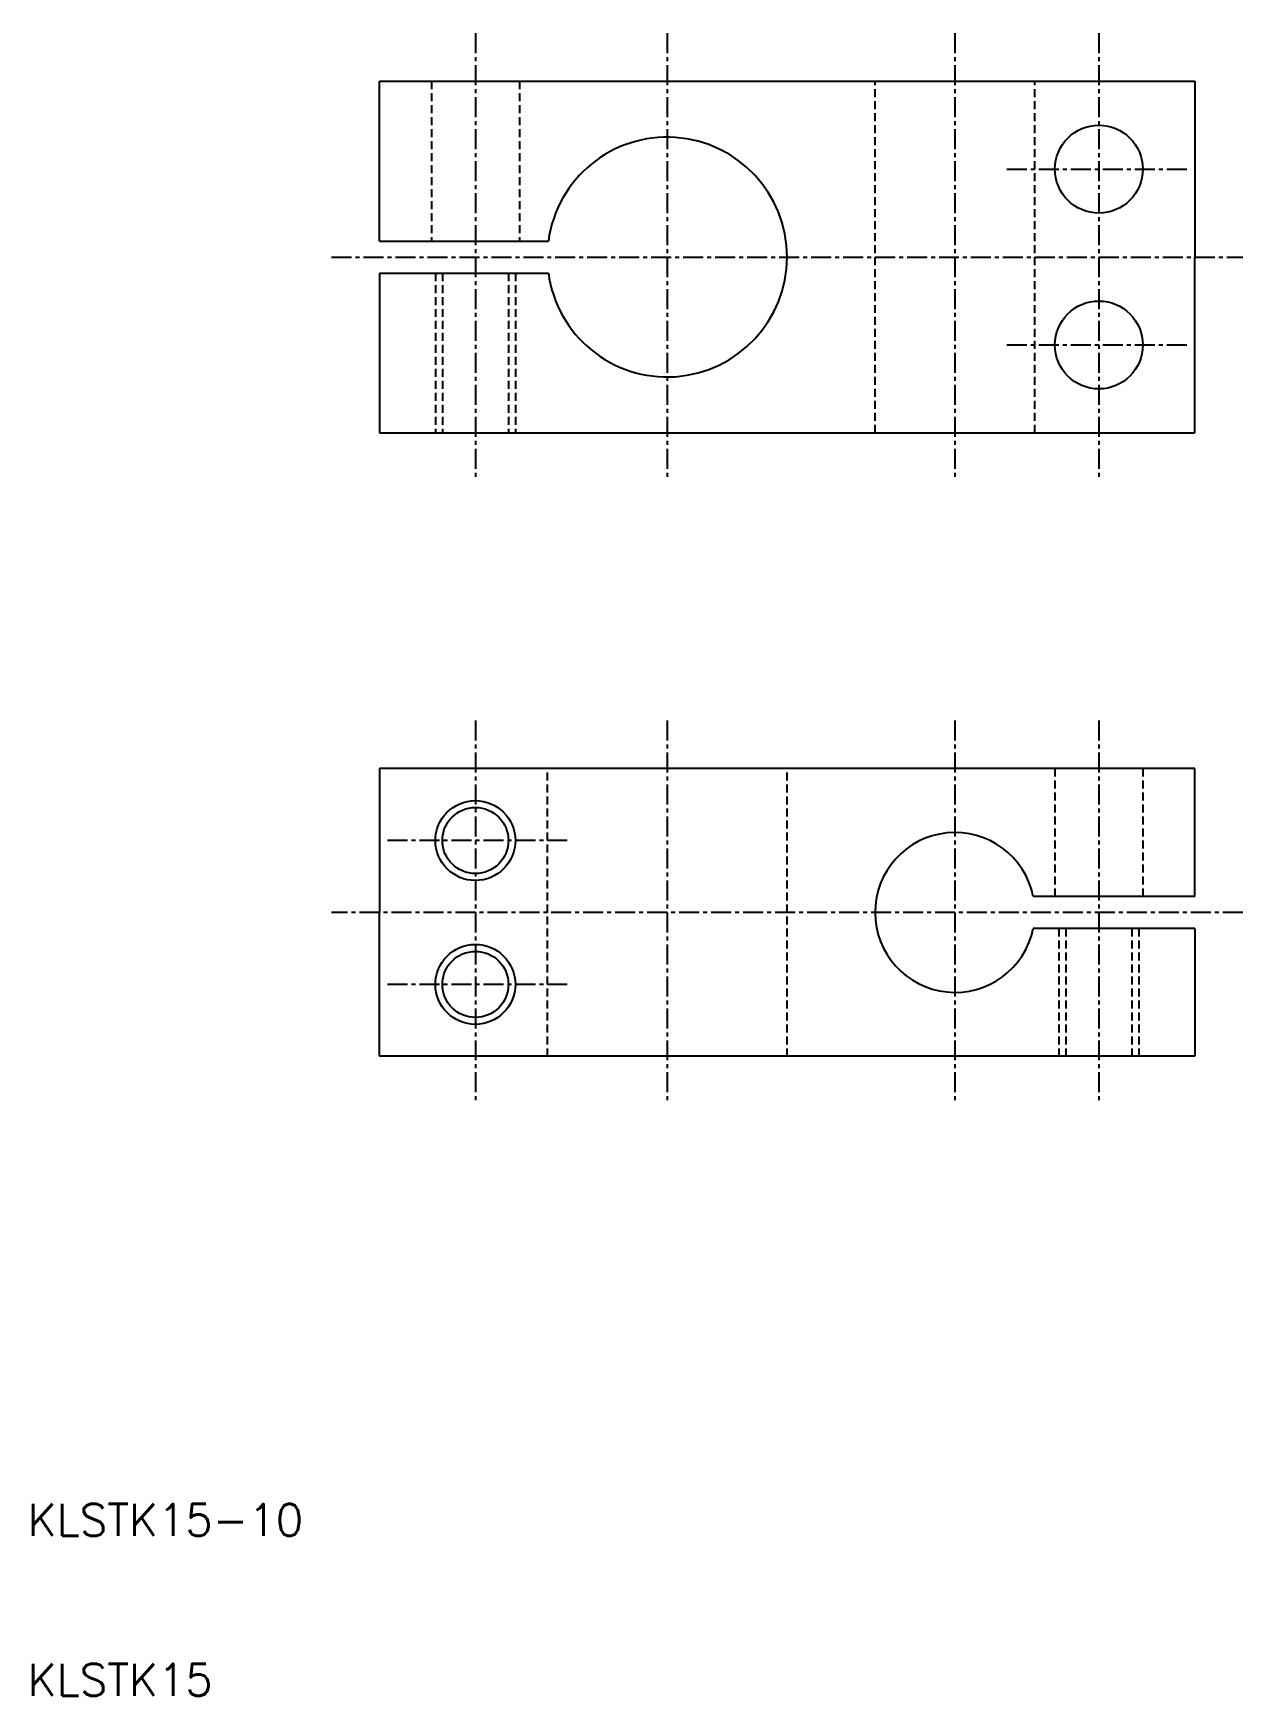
# Model space of a CAD drawing. Extents: x 10 to 86, y 10 to 114.
import ezdxf

# ---------------------------------------------------------------- set-up
doc = ezdxf.new("R2010")
doc.units = 0
doc.linetypes.add('CENTER', pattern=[2, 1.25, -0.25, 0.25, -0.25])
doc.linetypes.add('DASHED', pattern=[0.75, 0.5, -0.25])
doc.layers.get('0').update_dxf_attribs({"linetype": 'CONTINUOUS'})
doc.layers.add('CENTER', color=1, linetype='CENTER')
doc.styles.get("Standard").update_dxf_attribs({"font": 'txt.shx', "bigfont": 'extfont.shx'})

msp = doc.modelspace()

# ---------------------------------------------------------------- linework, layer by layer
for p, q in [((32, 111), (83, 111)), ((32, 101), (32, 111)), ((83, 111), (83, 100)), ((32, 101), (42.567, 101)), ((83, 89), (83, 100)), ((32, 99), (32, 89)), ((32, 99), (42.567, 99)), ((32, 89), (83, 89)), ((83, 68), (32, 68)), ((32, 68), (32, 59)), ((83, 60), (83, 68)), ((83, 60), (72.899, 60)), ((32, 50), (32, 59)), ((83, 58), (72.899, 58)), ((83, 58), (83, 50)), ((83, 50), (32, 50))]:
    msp.add_line(p, q)
at = {"color": 3, "linetype": 'DASHED'}
for p, q in [((35.25, 111), (35.25, 101)), ((40.75, 111), (40.75, 101)), ((63, 89), (63, 111)), ((73, 89), (73, 111)), ((35.5, 99), (35.5, 89)), ((35.933, 99), (35.933, 89)), ((40.067, 99), (40.067, 89)), ((40.5, 99), (40.5, 89)), ((42.5, 50), (42.5, 68)), ((57.5, 50), (57.5, 68)), ((74.25, 68), (74.25, 60)), ((79.75, 68), (79.75, 60)), ((74.5, 58), (74.5, 50)), ((74.933, 58), (74.933, 50)), ((79.067, 58), (79.067, 50)), ((79.5, 58), (79.5, 50))]:
    msp.add_line(p, q, dxfattribs=at)
for centre in [(77, 105.5), (77, 94.5)]:
    msp.add_circle(centre, 2.75)
at = {"color": 3, "linetype": 'CONTINUOUS'}
for centre in [(38, 63.5), (38, 54.5)]:
    msp.add_circle(centre, 2.5, dxfattribs=at)
at = {"color": 7, "linetype": 'CONTINUOUS'}
for centre in [(38, 63.5), (38, 54.5)]:
    msp.add_circle(centre, 2.067, dxfattribs=at)
for centre, radius, start, end in [((50, 100), 7.5, 187.66226, 172.33774), ((68, 59), 5, 11.53696, 348.46304)]:
    msp.add_arc(centre, radius, start, end)
at = {"layer": 'CENTER', "color": 1, "linetype": 'CENTER'}
for p, q in [((38, 114), (38, 86)), ((50, 114), (50, 86)), ((68, 114), (68, 86)), ((77, 114), (77, 86)), ((71.25, 105.5), (82.75, 105.5)), ((29, 100), (86, 100)), ((71.25, 94.5), (82.75, 94.5)), ((38, 71), (38, 47)), ((50, 71), (50, 47)), ((68, 71), (68, 47)), ((77, 71), (77, 47)), ((43.75, 63.5), (32.25, 63.5)), ((86, 59), (29, 59)), ((43.75, 54.5), (32.25, 54.5))]:
    msp.add_line(p, q, dxfattribs=at)

# ---------------------------------------------------------------- texts
for s, p in [('KLSTK15-10', (10, 20)), ('KLSTK15', (10, 10))]:
    msp.add_text(s, height=2).set_placement(p)

doc.saveas('drawing.dxf')
